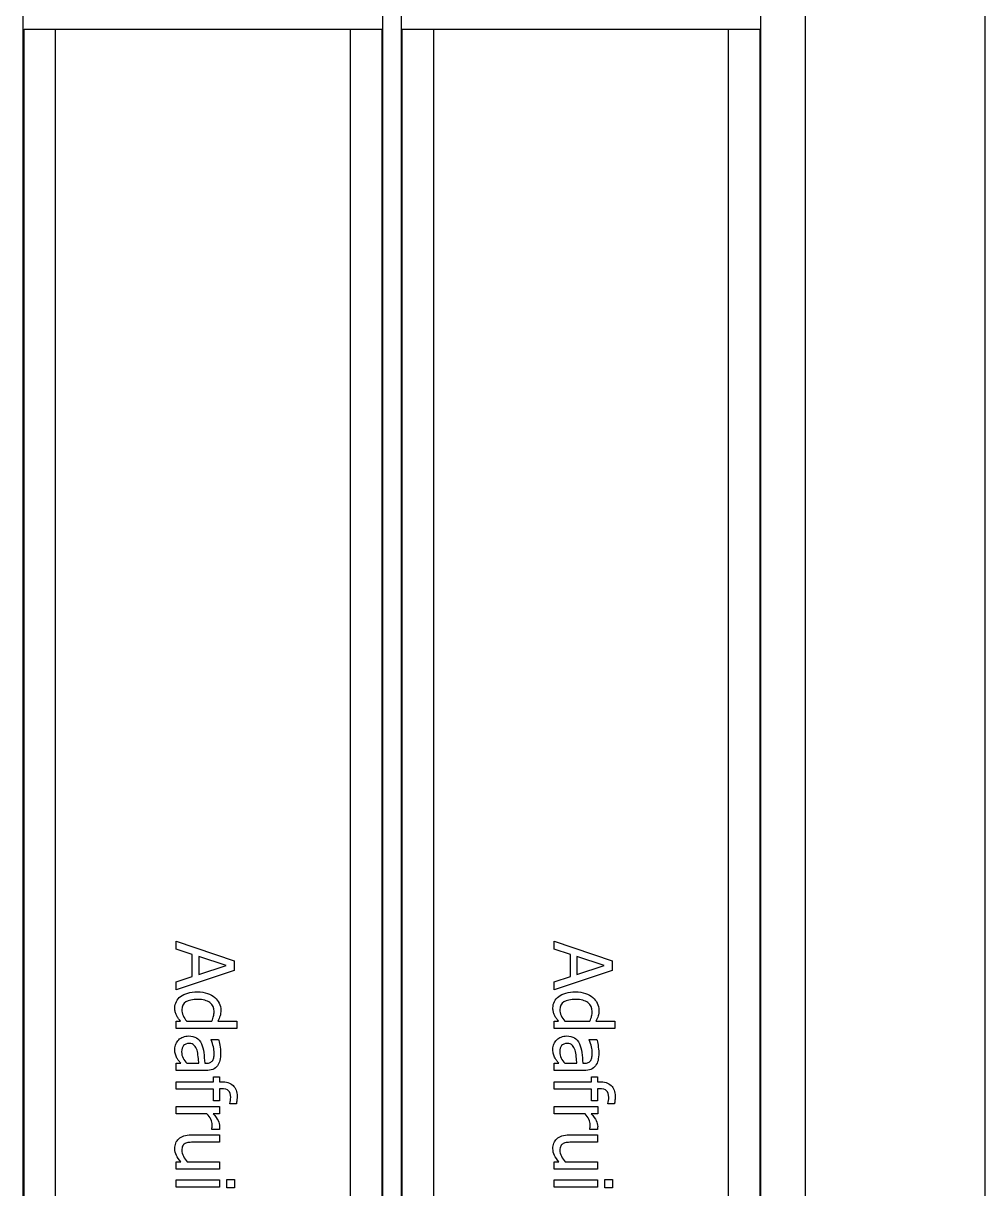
# Model space of a CAD drawing. Extents: x 0 to 339, y 0 to 211.
# Drawn here: x 304.59 to 338.59, y 127.34 to 168.54 of the extents above; entities that cross this region are included whole.
import ezdxf

# ---------------------------------------------------------------- set-up
doc = ezdxf.new("R2010")
doc.units = 0
doc.layers.add('Layer_1', color=7, linetype='CONTINUOUS')

msp = doc.modelspace()

# ---------------------------------------------------------------- linework, layer by layer
at = {"layer": 'Layer_1', "color": 7}
msp.add_line((338.58731, 210.418888), (338.58731, 0.132278), dxfattribs=at)
at = {"layer": 'Layer_1', "color": 6}
for p, q in [((332.242034, 204.072506), (332.242034, 6.478666)), ((304.59308, 102.556143), (304.59308, 202.886143)), ((317.29308, 202.886143), (317.29308, 102.556143)), ((317.961255, 102.556138), (317.961255, 202.886138)), ((330.661255, 202.886138), (330.661255, 102.556138)), ((309.994642, 136.087642), (312.04654, 135.395867)), ((309.994642, 135.812035), (309.994642, 136.087642)), ((323.362817, 136.087637), (325.414715, 135.395862)), ((323.362817, 135.81203), (323.362817, 136.087637)), ((310.567902, 135.626), (309.994642, 135.812035)), ((310.567902, 134.841896), (310.567902, 135.626)), ((311.768172, 135.234637), (310.800792, 135.550207)), ((310.800792, 135.550207), (310.800792, 134.917688)), ((323.936077, 135.625995), (323.362817, 135.81203)), ((323.936077, 134.841891), (323.936077, 135.625995)), ((325.136347, 135.234632), (324.168967, 135.550202)), ((324.168967, 135.550202), (324.168967, 134.917683)), ((310.800792, 134.917688), (311.768172, 135.234637)), ((312.04654, 135.395867), (312.04654, 135.059626)), ((324.168967, 134.917683), (325.136347, 135.234632)), ((325.414715, 135.395862), (325.414715, 135.059621)), ((312.04654, 135.059626), (309.994642, 134.367851)), ((309.994642, 134.655861), (310.567902, 134.841896)), ((325.414715, 135.059621), (323.362817, 134.367846)), ((323.362817, 134.655856), (323.936077, 134.841891)), ((309.994642, 134.367851), (309.994642, 134.655861)), ((323.362817, 134.367846), (323.362817, 134.655856)), ((309.994642, 133.009105), (309.994642, 133.268176)), ((309.994642, 133.268176), (310.151742, 133.268176)), ((310.369472, 133.268176), (311.256922, 133.268176)), ((310.369522, 133.268172), (310.369472, 133.268176)), ((311.471902, 133.268171), (312.138868, 133.268171)), ((312.138868, 133.268171), (312.138868, 133.0091)), ((323.362817, 133.0091), (323.362817, 133.268171)), ((323.362817, 133.268171), (323.519917, 133.268171)), ((323.737647, 133.268171), (324.625097, 133.268171)), ((323.737697, 133.268167), (323.737647, 133.268171)), ((324.840077, 133.268166), (325.507043, 133.268166)), ((325.507043, 133.268166), (325.507043, 133.009095)), ((312.138868, 133.0091), (309.994642, 133.009105)), ((325.507043, 133.009095), (323.362817, 133.0091)), ((311.237592, 132.601215), (311.237592, 132.616375)), ((311.237592, 132.616375), (311.500792, 132.616375)), ((324.605767, 132.60121), (324.605767, 132.61637)), ((324.605767, 132.61637), (324.868967, 132.61637)), ((309.994592, 131.516702), (309.994592, 131.774383)), ((309.994592, 131.774383), (310.158632, 131.774383)), ((311.047412, 131.516702), (309.994592, 131.516702)), ((310.373602, 131.774383), (310.800792, 131.774383)), ((310.373682, 131.774383), (310.373602, 131.774383)), ((311.007522, 131.774393), (311.057122, 131.774393)), ((323.362767, 131.516697), (323.362767, 131.774378)), ((323.362767, 131.774378), (323.526807, 131.774378)), ((324.415587, 131.516697), (323.362767, 131.516697)), ((323.741777, 131.774378), (324.168967, 131.774378)), ((323.741857, 131.774378), (323.741777, 131.774378)), ((324.375697, 131.774388), (324.425297, 131.774388)), ((309.994592, 130.864877), (309.994592, 131.123948)), ((309.994592, 131.123948), (311.318882, 131.123948)), ((311.318882, 131.123948), (311.318882, 131.298959)), ((311.318882, 131.298959), (311.533862, 131.298959)), ((311.533862, 131.298959), (311.533862, 131.123948)), ((311.533862, 131.123948), (311.584862, 131.123948)), ((323.362767, 130.864872), (323.362767, 131.123943)), ((323.362767, 131.123943), (324.687057, 131.123943)), ((324.687057, 131.123943), (324.687057, 131.298954)), ((324.687057, 131.298954), (324.902037, 131.298954)), ((324.902037, 131.298954), (324.902037, 131.123943)), ((324.902037, 131.123943), (324.953037, 131.123943)), ((311.318882, 130.864877), (309.994592, 130.864877)), ((311.318882, 130.444576), (311.318882, 130.864877)), ((311.586262, 130.873145), (311.533862, 130.873145)), ((311.533862, 130.873145), (311.533862, 130.444576)), ((324.687057, 130.864872), (323.362767, 130.864872)), ((324.687057, 130.444571), (324.687057, 130.864872)), ((324.954437, 130.87314), (324.902037, 130.87314)), ((324.902037, 130.87314), (324.902037, 130.444571)), ((309.995212, 129.993956), (309.995212, 130.253027)), ((309.995212, 130.253027), (311.534482, 130.253027)), ((311.533862, 130.444576), (311.318882, 130.444576)), ((311.534482, 130.253027), (311.534482, 129.993956)), ((311.890822, 130.341223), (311.890822, 130.355003)), ((312.127769, 130.341223), (311.890822, 130.341223)), ((323.363387, 129.993951), (323.363387, 130.253022)), ((323.363387, 130.253022), (324.902657, 130.253022)), ((324.902037, 130.444571), (324.687057, 130.444571)), ((324.902657, 130.253022), (324.902657, 129.993951)), ((325.258997, 130.341218), (325.258997, 130.354998)), ((325.495944, 130.341218), (325.258997, 130.341218)), ((311.087992, 129.993956), (309.995212, 129.993956)), ((311.534482, 129.993956), (311.305722, 129.993956)), ((324.456167, 129.993951), (323.363387, 129.993951)), ((324.902657, 129.993951), (324.673897, 129.993951)), ((311.255542, 129.43723), (311.255542, 129.45101)), ((311.525512, 129.437219), (311.255542, 129.43723)), ((324.623717, 129.437225), (324.623717, 129.451005)), ((324.893687, 129.437214), (324.623717, 129.437225)), ((310.534902, 129.244305), (311.533982, 129.244305)), ((311.533982, 128.985234), (310.657552, 128.985234)), ((311.533982, 129.244305), (311.533982, 128.985234)), ((323.903077, 129.2443), (324.902157, 129.2443)), ((324.902157, 128.985229), (324.025727, 128.985229)), ((324.902157, 129.2443), (324.902157, 128.985229)), ((309.994642, 128.034387), (309.994642, 128.293458)), ((309.994642, 128.293458), (310.165522, 128.293458)), ((310.384632, 128.293427), (311.533922, 128.293427)), ((311.533922, 128.293427), (311.533922, 128.034356)), ((323.362817, 128.034382), (323.362817, 128.293453)), ((323.362817, 128.293453), (323.533697, 128.293453)), ((323.752807, 128.293422), (324.902097, 128.293422)), ((324.902097, 128.293422), (324.902097, 128.034351)), ((311.533922, 128.034356), (309.994642, 128.034387)), ((324.902097, 128.034351), (323.362817, 128.034382)), ((309.994642, 127.392222), (309.994642, 127.651293)), ((309.994642, 127.651293), (311.533912, 127.651293)), ((311.533912, 127.392222), (309.994642, 127.392222)), ((311.533912, 127.651293), (311.533912, 127.392222)), ((311.791602, 127.374302), (311.791602, 127.669202)), ((311.791602, 127.669202), (312.06032, 127.669202)), ((312.06032, 127.374302), (311.791602, 127.374302)), ((312.06032, 127.669202), (312.06032, 127.374302)), ((323.362817, 127.392217), (323.362817, 127.651288)), ((323.362817, 127.651288), (324.902087, 127.651288)), ((324.902087, 127.392217), (323.362817, 127.392217)), ((324.902087, 127.651288), (324.902087, 127.392217)), ((325.159777, 127.374297), (325.159777, 127.669197)), ((325.159777, 127.669197), (325.428495, 127.669197)), ((325.428495, 127.374297), (325.159777, 127.374297)), ((325.428495, 127.669197), (325.428495, 127.374297))]:
    msp.add_line(p, q, dxfattribs=at)
at = {"layer": 'Layer_1', "color": 3}
for p, q in [((304.625757, 103.412123), (304.625757, 168.339316)), ((304.625757, 168.339316), (317.272107, 168.339316)), ((317.272107, 168.339316), (317.272107, 103.412123)), ((317.993932, 103.412118), (317.993932, 168.339311)), ((317.993932, 168.339311), (330.640282, 168.339311)), ((330.640282, 168.339311), (330.640282, 103.412118))]:
    msp.add_line(p, q, dxfattribs=at)
at = {"layer": 'Layer_1', "color": 1}
for p, q in [((305.736066, 107.125322), (305.736066, 168.339323)), ((305.736066, 168.339323), (316.150067, 168.339323)), ((316.150067, 168.339323), (316.150067, 107.125322)), ((319.104241, 107.125317), (319.104241, 168.339318)), ((319.104241, 168.339318), (329.518242, 168.339318)), ((329.518242, 168.339318), (329.518242, 107.125317))]:
    msp.add_line(p, q, dxfattribs=at)
at = {"layer": 'Layer_1', "color": 6}
for points in [[(309.951842, 133.728441), (309.951842, 133.812042), (309.969309, 133.889671), (310.004242, 133.961329)], [(310.004242, 133.961329), (310.039175, 134.032068), (310.090162, 134.092243), (310.157202, 134.141852)], [(310.157202, 134.141852), (310.225182, 134.192379), (310.308782, 134.231423), (310.408002, 134.258986)], [(310.341922, 133.946167), (310.246382, 133.888287), (310.198612, 133.795499), (310.198612, 133.667803)], [(310.758092, 134.032987), (310.577112, 134.032987), (310.438389, 134.004047), (310.341922, 133.946167)], [(310.408002, 134.258986), (310.508142, 134.286546), (310.622979, 134.300326), (310.752512, 134.300326)], [(310.752512, 134.300326), (310.887559, 134.300326), (311.004232, 134.282869), (311.102532, 134.247956)], [(311.189422, 133.919988), (311.090202, 133.995321), (310.946425, 134.032987), (310.758092, 134.032987)], [(311.102532, 134.247956), (311.201752, 134.213049), (311.288109, 134.164818), (311.361602, 134.103262)], [(311.339622, 133.607174), (311.339622, 133.740384), (311.289555, 133.844655), (311.189422, 133.919988)], [(311.361602, 134.103262), (311.428669, 134.047222), (311.481035, 133.979698), (311.518702, 133.900691)], [(311.518702, 133.900691), (311.557302, 133.820764), (311.576602, 133.737163), (311.576602, 133.649888)], [(323.320017, 133.728436), (323.320017, 133.812037), (323.337484, 133.889666), (323.372417, 133.961324)], [(323.372417, 133.961324), (323.40735, 134.032063), (323.458337, 134.092238), (323.525377, 134.141847)], [(323.525377, 134.141847), (323.593357, 134.192374), (323.676957, 134.231418), (323.776177, 134.258981)], [(323.710097, 133.946162), (323.614557, 133.888282), (323.566787, 133.795494), (323.566787, 133.667798)], [(324.126267, 134.032982), (323.945287, 134.032982), (323.806564, 134.004042), (323.710097, 133.946162)], [(323.776177, 134.258981), (323.876317, 134.286541), (323.991154, 134.300321), (324.120687, 134.300321)], [(324.120687, 134.300321), (324.255734, 134.300321), (324.372407, 134.282864), (324.470707, 134.247951)], [(324.557597, 133.919983), (324.458377, 133.995316), (324.3146, 134.032982), (324.126267, 134.032982)], [(324.470707, 134.247951), (324.569927, 134.213044), (324.656284, 134.164813), (324.729777, 134.103257)], [(324.707797, 133.607169), (324.707797, 133.740379), (324.65773, 133.84465), (324.557597, 133.919983)], [(324.729777, 134.103257), (324.796844, 134.047217), (324.84921, 133.979693), (324.886877, 133.900686)], [(324.886877, 133.900686), (324.925477, 133.820759), (324.944777, 133.737158), (324.944777, 133.649883)], [(309.967042, 133.590637), (309.956909, 133.630144), (309.951842, 133.676078), (309.951842, 133.728441)], [(310.007042, 133.47626), (309.989575, 133.513007), (309.976242, 133.551132), (309.967042, 133.590637)], [(310.198612, 133.667803), (310.198612, 133.59982), (310.213779, 133.531377), (310.244112, 133.462476)], [(311.321722, 133.441809), (311.333655, 133.492336), (311.339622, 133.547457), (311.339622, 133.607174)], [(311.576602, 133.649888), (311.576602, 133.572718), (311.567869, 133.505653), (311.550402, 133.448694)], [(323.335217, 133.590632), (323.325084, 133.630139), (323.320017, 133.676073), (323.320017, 133.728436)], [(323.375217, 133.476255), (323.35775, 133.513002), (323.344417, 133.551127), (323.335217, 133.590632)], [(323.566787, 133.667798), (323.566787, 133.599815), (323.581954, 133.531372), (323.612287, 133.462471)], [(324.689897, 133.441804), (324.70183, 133.492331), (324.707797, 133.547452), (324.707797, 133.607169)], [(324.944777, 133.649883), (324.944777, 133.572713), (324.936044, 133.505648), (324.918577, 133.448689)], [(310.067642, 133.372907), (310.045575, 133.402307), (310.025375, 133.436758), (310.007042, 133.47626)], [(310.151742, 133.268176), (310.117742, 133.308596), (310.089709, 133.343506), (310.067642, 133.372907)], [(310.244112, 133.462476), (310.275379, 133.393574), (310.317182, 133.328806), (310.369522, 133.268172)], [(311.256922, 133.268176), (311.288189, 133.332483), (311.309789, 133.39036), (311.321722, 133.441809)], [(311.550402, 133.448694), (311.533869, 133.391734), (311.507702, 133.33156), (311.471902, 133.268171)], [(323.435817, 133.372902), (323.41375, 133.402302), (323.39355, 133.436753), (323.375217, 133.476255)], [(323.519917, 133.268171), (323.485917, 133.308591), (323.457884, 133.343501), (323.435817, 133.372902)], [(323.612287, 133.462471), (323.643554, 133.393569), (323.685357, 133.328801), (323.737697, 133.268167)], [(324.625097, 133.268171), (324.656364, 133.332478), (324.677964, 133.390355), (324.689897, 133.441804)], [(324.918577, 133.448689), (324.902044, 133.391729), (324.875877, 133.331555), (324.840077, 133.268166)], [(310.088432, 132.605342), (310.130699, 132.646682), (310.182602, 132.679755), (310.244142, 132.704562)], [(310.244142, 132.704562), (310.306609, 132.729369), (310.372295, 132.741772), (310.441202, 132.741772)], [(310.441202, 132.741772), (310.547775, 132.741772), (310.638269, 132.719265), (310.712682, 132.674252)], [(310.712682, 132.674252), (310.788015, 132.629239), (310.847729, 132.55804), (310.891822, 132.460656)], [(323.456607, 132.605337), (323.498874, 132.646677), (323.550777, 132.67975), (323.612317, 132.704557)], [(323.612317, 132.704557), (323.674784, 132.729364), (323.74047, 132.741767), (323.809377, 132.741767)], [(323.809377, 132.741767), (323.91595, 132.741767), (324.006444, 132.71926), (324.080857, 132.674247)], [(324.080857, 132.674247), (324.15619, 132.629234), (324.215904, 132.558035), (324.259997, 132.460651)], [(309.952032, 132.274613), (309.952032, 132.338), (309.963965, 132.398174), (309.987832, 132.455136)], [(309.971332, 132.095468), (309.958465, 132.137728), (309.952032, 132.197443), (309.952032, 132.274613)], [(309.987832, 132.455136), (310.011699, 132.512096), (310.045232, 132.562165), (310.088432, 132.605342)], [(310.257872, 132.400012), (310.212872, 132.350405), (310.190372, 132.277829), (310.190372, 132.182282)], [(310.457692, 132.474422), (310.369499, 132.474422), (310.302892, 132.449619), (310.257872, 132.400012)], [(310.639592, 132.406902), (310.596392, 132.451915), (310.535759, 132.474422), (310.457692, 132.474422)], [(310.737392, 132.236026), (310.716259, 132.304928), (310.683659, 132.361887), (310.639592, 132.406902)], [(310.891822, 132.460656), (310.931355, 132.374299), (310.958455, 132.272324), (310.973122, 132.154731)], [(311.314792, 132.35868), (311.297325, 132.439525), (311.271592, 132.52037), (311.237592, 132.601215)], [(311.342392, 132.14784), (311.342392, 132.207553), (311.333192, 132.277833), (311.314792, 132.35868)], [(311.500792, 132.616375), (311.514592, 132.568602), (311.529759, 132.500159), (311.546292, 132.411048)], [(311.546292, 132.411048), (311.562825, 132.321935), (311.571092, 132.23374), (311.571092, 132.146464)], [(323.320207, 132.274608), (323.320207, 132.337995), (323.33214, 132.398169), (323.356007, 132.455131)], [(323.339507, 132.095463), (323.32664, 132.137723), (323.320207, 132.197438), (323.320207, 132.274608)], [(323.356007, 132.455131), (323.379874, 132.512091), (323.413407, 132.56216), (323.456607, 132.605337)], [(323.626047, 132.400007), (323.581047, 132.3504), (323.558547, 132.277824), (323.558547, 132.182277)], [(323.825867, 132.474417), (323.737674, 132.474417), (323.671067, 132.449614), (323.626047, 132.400007)], [(324.007767, 132.406897), (323.964567, 132.45191), (323.903934, 132.474417), (323.825867, 132.474417)], [(324.105567, 132.236021), (324.084434, 132.304923), (324.051834, 132.361882), (324.007767, 132.406897)], [(324.259997, 132.460651), (324.29953, 132.374294), (324.32663, 132.272319), (324.341297, 132.154726)], [(324.682967, 132.358675), (324.6655, 132.43952), (324.639767, 132.520365), (324.605767, 132.60121)], [(324.710567, 132.147835), (324.710567, 132.207548), (324.701367, 132.277828), (324.682967, 132.358675)], [(324.868967, 132.61637), (324.882767, 132.568597), (324.897934, 132.500154), (324.914467, 132.411043)], [(324.914467, 132.411043), (324.931, 132.32193), (324.939267, 132.233735), (324.939267, 132.146459)], [(310.026432, 131.961798), (310.002565, 132.007731), (309.984199, 132.052288), (309.971332, 132.095468)], [(310.092532, 131.859823), (310.064999, 131.894736), (310.042965, 131.928728), (310.026432, 131.961798)], [(310.158632, 131.774383), (310.143032, 131.795516), (310.120999, 131.823996), (310.092532, 131.859823)], [(310.190372, 132.182282), (310.190372, 132.100519), (310.207839, 132.026564), (310.242772, 131.960418)], [(310.242772, 131.960418), (310.278572, 131.894271), (310.322209, 131.83226), (310.373682, 131.774383)], [(310.777392, 132.008649), (310.768192, 132.102356), (310.754859, 132.178148), (310.737392, 132.236026)], [(310.800792, 131.774383), (310.795459, 131.835936), (310.787659, 131.914025), (310.777392, 132.008649)], [(310.973122, 132.154731), (310.988722, 132.037139), (311.000189, 131.91036), (311.007522, 131.774393)], [(311.203192, 131.801953), (311.240859, 131.820326), (311.269792, 131.84605), (311.289992, 131.879123)], [(311.289992, 131.879123), (311.311125, 131.912196), (311.324925, 131.952619), (311.331392, 132.00039)], [(311.331392, 132.00039), (311.338725, 132.048163), (311.342392, 132.097313), (311.342392, 132.14784)], [(311.546292, 131.879125), (311.529759, 131.806548), (311.499892, 131.741321), (311.456692, 131.683443)], [(311.571092, 132.146464), (311.571092, 132.040815), (311.562825, 131.951702), (311.546292, 131.879125)], [(323.394607, 131.961793), (323.37074, 132.007726), (323.352374, 132.052283), (323.339507, 132.095463)], [(323.460707, 131.859818), (323.433174, 131.894731), (323.41114, 131.928723), (323.394607, 131.961793)], [(323.526807, 131.774378), (323.511207, 131.795511), (323.489174, 131.823991), (323.460707, 131.859818)], [(323.558547, 132.182277), (323.558547, 132.100514), (323.576014, 132.026559), (323.610947, 131.960413)], [(323.610947, 131.960413), (323.646747, 131.894266), (323.690384, 131.832255), (323.741857, 131.774378)], [(324.145567, 132.008644), (324.136367, 132.102351), (324.123034, 132.178143), (324.105567, 132.236021)], [(324.168967, 131.774378), (324.163634, 131.835931), (324.155834, 131.91402), (324.145567, 132.008644)], [(324.341297, 132.154726), (324.356897, 132.037134), (324.368364, 131.910355), (324.375697, 131.774388)], [(324.571367, 131.801948), (324.609034, 131.820321), (324.637967, 131.846045), (324.658167, 131.879118)], [(324.658167, 131.879118), (324.6793, 131.912191), (324.6931, 131.952614), (324.699567, 132.000385)], [(324.699567, 132.000385), (324.7069, 132.048158), (324.710567, 132.097308), (324.710567, 132.147835)], [(324.914467, 131.87912), (324.897934, 131.806543), (324.868067, 131.741316), (324.824867, 131.683438)], [(324.939267, 132.146459), (324.939267, 132.04081), (324.931, 131.951697), (324.914467, 131.87912)], [(311.292702, 131.558042), (311.225635, 131.530482), (311.143872, 131.516702), (311.047412, 131.516702)], [(311.057122, 131.774393), (311.117789, 131.774393), (311.166479, 131.78358), (311.203192, 131.801953)], [(311.456692, 131.683443), (311.414425, 131.627403), (311.359762, 131.585603), (311.292702, 131.558042)], [(324.660877, 131.558037), (324.59381, 131.530477), (324.512047, 131.516697), (324.415587, 131.516697)], [(324.425297, 131.774388), (324.485964, 131.774388), (324.534654, 131.783575), (324.571367, 131.801948)], [(324.824867, 131.683438), (324.7826, 131.627398), (324.727937, 131.585598), (324.660877, 131.558037)], [(311.584862, 131.123948), (311.770435, 131.123948), (311.911453, 131.079392), (312.007915, 130.990279)], [(324.953037, 131.123943), (325.13861, 131.123943), (325.279628, 131.079387), (325.37609, 130.990274)], [(311.852222, 130.804245), (311.803555, 130.850178), (311.714902, 130.873145), (311.586262, 130.873145)], [(311.926622, 130.569978), (311.926622, 130.679303), (311.901822, 130.757392), (311.852222, 130.804245)], [(312.007915, 130.990279), (312.104378, 130.901166), (312.152609, 130.773467), (312.152609, 130.607184)], [(312.152609, 130.607184), (312.152609, 130.559411), (312.149842, 130.512557), (312.144309, 130.466624)], [(325.220397, 130.80424), (325.17173, 130.850173), (325.083077, 130.87314), (324.954437, 130.87314)], [(325.294797, 130.569973), (325.294797, 130.679298), (325.269997, 130.757387), (325.220397, 130.80424)], [(325.37609, 130.990274), (325.472553, 130.901161), (325.520784, 130.773462), (325.520784, 130.607179)], [(325.520784, 130.607179), (325.520784, 130.559406), (325.518017, 130.512552), (325.512484, 130.466619)], [(311.890822, 130.355003), (311.899089, 130.37797), (311.906889, 130.411043), (311.914222, 130.454223)], [(311.914222, 130.454223), (311.922489, 130.497403), (311.926622, 130.535988), (311.926622, 130.569978)], [(312.144309, 130.466624), (312.139709, 130.420691), (312.134196, 130.37889), (312.127769, 130.341223)], [(325.258997, 130.354998), (325.267264, 130.377965), (325.275064, 130.411038), (325.282397, 130.454218)], [(325.282397, 130.454218), (325.290664, 130.497398), (325.294797, 130.535983), (325.294797, 130.569973)], [(325.512484, 130.466619), (325.507884, 130.420686), (325.502371, 130.378885), (325.495944, 130.341218)], [(311.223042, 129.798274), (311.192709, 129.867176), (311.147692, 129.932403), (311.087992, 129.993956)], [(311.268542, 129.59019), (311.268542, 129.660011), (311.253375, 129.729372), (311.223042, 129.798274)], [(311.305722, 129.993956), (311.389322, 129.899331), (311.448119, 129.817108), (311.482112, 129.747287)], [(324.591217, 129.798269), (324.560884, 129.867171), (324.515867, 129.932398), (324.456167, 129.993951)], [(324.636717, 129.590185), (324.636717, 129.660006), (324.62155, 129.729367), (324.591217, 129.798269)], [(324.673897, 129.993951), (324.757497, 129.899326), (324.816294, 129.817103), (324.850287, 129.747282)], [(311.255542, 129.45101), (311.260875, 129.470303), (311.264209, 129.490973), (311.265542, 129.51302)], [(311.265542, 129.51302), (311.267542, 129.534147), (311.268542, 129.55987), (311.268542, 129.59019)], [(311.482112, 129.747287), (311.517045, 129.676548), (311.534512, 129.608105), (311.534512, 129.541959)], [(311.531512, 129.482699), (311.530845, 129.468919), (311.528845, 129.453759), (311.525512, 129.437219)], [(311.534512, 129.541959), (311.534512, 129.515319), (311.533512, 129.495566), (311.531512, 129.482699)], [(324.623717, 129.451005), (324.62905, 129.470298), (324.632384, 129.490968), (324.633717, 129.513015)], [(324.633717, 129.513015), (324.635717, 129.534142), (324.636717, 129.559865), (324.636717, 129.590185)], [(324.850287, 129.747282), (324.88522, 129.676543), (324.902687, 129.6081), (324.902687, 129.541954)], [(324.899687, 129.482694), (324.89902, 129.468914), (324.89702, 129.453754), (324.893687, 129.437214)], [(324.902687, 129.541954), (324.902687, 129.515314), (324.901687, 129.495561), (324.899687, 129.482694)], [(309.985062, 128.950782), (310.007129, 129.009575), (310.042039, 129.061022), (310.089792, 129.105123)], [(310.089792, 129.105123), (310.137592, 129.149223), (310.197769, 129.183674), (310.270322, 129.208475)], [(310.270322, 129.208475), (310.342895, 129.232362), (310.431089, 129.244305), (310.534902, 129.244305)], [(310.453602, 128.976934), (310.400335, 128.970534), (310.353482, 128.956754), (310.313042, 128.935594)], [(310.657552, 128.985234), (310.575785, 128.985234), (310.507802, 128.982467), (310.453602, 128.976934)], [(323.353237, 128.950777), (323.375304, 129.00957), (323.410214, 129.061017), (323.457967, 129.105118)], [(323.457967, 129.105118), (323.505767, 129.149218), (323.565944, 129.183669), (323.638497, 129.20847)], [(323.638497, 129.20847), (323.71107, 129.232357), (323.799264, 129.2443), (323.903077, 129.2443)], [(323.821777, 128.976929), (323.76851, 128.970529), (323.721657, 128.956749), (323.681217, 128.935589)], [(324.025727, 128.985229), (323.94396, 128.985229), (323.875977, 128.982462), (323.821777, 128.976929)], [(309.951962, 128.760613), (309.951962, 128.827678), (309.962995, 128.891067), (309.985062, 128.950782)], [(310.005662, 128.520834), (309.969862, 128.592492), (309.951962, 128.672418), (309.951962, 128.760613)], [(310.226242, 128.850154), (310.207842, 128.813407), (310.198642, 128.761042), (310.198642, 128.693058)], [(310.198642, 128.693058), (310.198642, 128.629671), (310.216542, 128.562148), (310.252342, 128.490487)], [(310.313042, 128.935594), (310.273509, 128.914467), (310.244575, 128.885987), (310.226242, 128.850154)], [(323.320137, 128.760608), (323.320137, 128.827673), (323.33117, 128.891062), (323.353237, 128.950777)], [(323.373837, 128.520829), (323.338037, 128.592487), (323.320137, 128.672413), (323.320137, 128.760608)], [(323.594417, 128.850149), (323.576017, 128.813402), (323.566817, 128.761037), (323.566817, 128.693053)], [(323.566817, 128.693053), (323.566817, 128.629666), (323.584717, 128.562143), (323.620517, 128.490482)], [(323.681217, 128.935589), (323.641684, 128.914462), (323.61275, 128.885982), (323.594417, 128.850149)], [(310.165522, 128.293458), (310.095695, 128.373384), (310.042409, 128.449176), (310.005662, 128.520834)], [(310.252342, 128.490487), (310.288142, 128.418829), (310.332239, 128.353142), (310.384632, 128.293427)], [(323.533697, 128.293453), (323.46387, 128.373379), (323.410584, 128.449171), (323.373837, 128.520829)], [(323.620517, 128.490482), (323.656317, 128.418824), (323.700414, 128.353137), (323.752807, 128.293422)]]:
    msp.add_open_spline(points, degree=3, dxfattribs=at)

doc.saveas('drawing.dxf')
